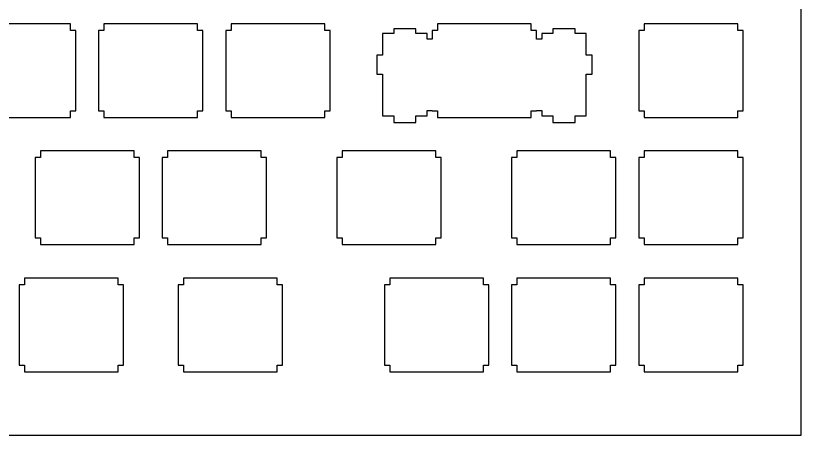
# Model space of a CAD drawing. Header units: inches. Extents: x -0.4 to 15.5, y 0 to 4.8.
# Drawn here: x 10.888 to 15.512, y 0 to 2.469 of the extents above; entities that cross this region are included whole.
import ezdxf

# ---------------------------------------------------------------- set-up
doc = ezdxf.new("R2010")
doc.units = ezdxf.units.IN
doc.header["$LTSCALE"] = 0.03937
doc.header["$MEASUREMENT"] = 0
doc.layers.add('LAYER1', color=7, linetype='CONTINUOUS')

msp = doc.modelspace()

# ---------------------------------------------------------------- linework, layer by layer
at = {"layer": 'LAYER1'}
for points in [[(0, 0), (15.51181, 0), (15.51181, 4.29134), (0, 4.29134), (0, 0)], [(11.21063, 1.90945), (11.24213, 1.90945), (11.24213, 2.38189), (11.21063, 2.38189), (11.21063, 2.42126), (10.65945, 2.42126), (10.65945, 2.38189), (10.62795, 2.38189), (10.62795, 1.90945), (10.65945, 1.90945), (10.65945, 1.87008), (11.21063, 1.87008), (11.21063, 1.90945)], [(11.95866, 1.90945), (11.99016, 1.90945), (11.99016, 2.38189), (11.95866, 2.38189), (11.95866, 2.42126), (11.40748, 2.42126), (11.40748, 2.38189), (11.37598, 2.38189), (11.37598, 1.90945), (11.40748, 1.90945), (11.40748, 1.87008), (11.95866, 1.87008), (11.95866, 1.90945)], [(12.70669, 1.90945), (12.73819, 1.90945), (12.73819, 2.38189), (12.70669, 2.38189), (12.70669, 2.42126), (12.15551, 2.42126), (12.15551, 2.38189), (12.12402, 2.38189), (12.12402, 1.90945), (12.15551, 1.90945), (12.15551, 1.87008), (12.70669, 1.87008), (12.70669, 1.90945)], [(13.24311, 1.87913), (13.30906, 1.87913), (13.30906, 1.91063), (13.33957, 1.91063), (13.33957, 1.90945), (13.37106, 1.90945), (13.37106, 1.87008), (13.92224, 1.87008), (13.92224, 1.90945), (13.95374, 1.90945), (13.95374, 1.91063), (13.98425, 1.91063), (13.98425, 1.87913), (14.0502, 1.87913), (14.0502, 1.84008), (14.18012, 1.84008), (14.18012, 1.87913), (14.24606, 1.87913), (14.24606, 2.12598), (14.28051, 2.12598), (14.28051, 2.23622), (14.24606, 2.23622), (14.24606, 2.36339), (14.18012, 2.36339), (14.18012, 2.39126), (14.0502, 2.39126), (14.0502, 2.36339), (13.98425, 2.36339), (13.98425, 2.33189), (13.95374, 2.33189), (13.95374, 2.38189), (13.92224, 2.38189), (13.92224, 2.42126), (13.37106, 2.42126), (13.37106, 2.38189), (13.33957, 2.38189), (13.33957, 2.33189), (13.30906, 2.33189), (13.30906, 2.36339), (13.24311, 2.36339), (13.24311, 2.39126), (13.11319, 2.39126), (13.11319, 2.36339), (13.04724, 2.36339), (13.04724, 2.23622), (13.0128, 2.23622), (13.0128, 2.12598), (13.04724, 2.12598), (13.04724, 1.87913), (13.11319, 1.87913), (13.11319, 1.84008), (13.24311, 1.84008), (13.24311, 1.87913)], [(15.1378, 1.90945), (15.16929, 1.90945), (15.16929, 2.38189), (15.1378, 2.38189), (15.1378, 2.42126), (14.58661, 2.42126), (14.58661, 2.38189), (14.55512, 2.38189), (14.55512, 1.90945), (14.58661, 1.90945), (14.58661, 1.87008), (15.1378, 1.87008), (15.1378, 1.90945)], [(11.58465, 1.16142), (11.61614, 1.16142), (11.61614, 1.63386), (11.58465, 1.63386), (11.58465, 1.67323), (11.03346, 1.67323), (11.03346, 1.63386), (11.00197, 1.63386), (11.00197, 1.16142), (11.03346, 1.16142), (11.03346, 1.12205), (11.58465, 1.12205), (11.58465, 1.16142)], [(12.33268, 1.16142), (12.36417, 1.16142), (12.36417, 1.63386), (12.33268, 1.63386), (12.33268, 1.67323), (11.7815, 1.67323), (11.7815, 1.63386), (11.75, 1.63386), (11.75, 1.16142), (11.7815, 1.16142), (11.7815, 1.12205), (12.33268, 1.12205), (12.33268, 1.16142)], [(13.36122, 1.16142), (13.39272, 1.16142), (13.39272, 1.63386), (13.36122, 1.63386), (13.36122, 1.67323), (12.81004, 1.67323), (12.81004, 1.63386), (12.77854, 1.63386), (12.77854, 1.16142), (12.81004, 1.16142), (12.81004, 1.12205), (13.36122, 1.12205), (13.36122, 1.16142)], [(14.38976, 1.16142), (14.42126, 1.16142), (14.42126, 1.63386), (14.38976, 1.63386), (14.38976, 1.67323), (13.83858, 1.67323), (13.83858, 1.63386), (13.80709, 1.63386), (13.80709, 1.16142), (13.83858, 1.16142), (13.83858, 1.12205), (14.38976, 1.12205), (14.38976, 1.16142)], [(15.1378, 1.16142), (15.16929, 1.16142), (15.16929, 1.63386), (15.1378, 1.63386), (15.1378, 1.67323), (14.58661, 1.67323), (14.58661, 1.63386), (14.55512, 1.63386), (14.55512, 1.16142), (14.58661, 1.16142), (14.58661, 1.12205), (15.1378, 1.12205), (15.1378, 1.16142)], [(11.49114, 0.41339), (11.52264, 0.41339), (11.52264, 0.88583), (11.49114, 0.88583), (11.49114, 0.9252), (10.93996, 0.9252), (10.93996, 0.88583), (10.90846, 0.88583), (10.90846, 0.41339), (10.93996, 0.41339), (10.93996, 0.37402), (11.49114, 0.37402), (11.49114, 0.41339)], [(12.42618, 0.41339), (12.45768, 0.41339), (12.45768, 0.88583), (12.42618, 0.88583), (12.42618, 0.9252), (11.875, 0.9252), (11.875, 0.88583), (11.8435, 0.88583), (11.8435, 0.41339), (11.875, 0.41339), (11.875, 0.37402), (12.42618, 0.37402), (12.42618, 0.41339)], [(13.64173, 0.41339), (13.67323, 0.41339), (13.67323, 0.88583), (13.64173, 0.88583), (13.64173, 0.9252), (13.09055, 0.9252), (13.09055, 0.88583), (13.05906, 0.88583), (13.05906, 0.41339), (13.09055, 0.41339), (13.09055, 0.37402), (13.64173, 0.37402), (13.64173, 0.41339)], [(14.38976, 0.41339), (14.42126, 0.41339), (14.42126, 0.88583), (14.38976, 0.88583), (14.38976, 0.9252), (13.83858, 0.9252), (13.83858, 0.88583), (13.80709, 0.88583), (13.80709, 0.41339), (13.83858, 0.41339), (13.83858, 0.37402), (14.38976, 0.37402), (14.38976, 0.41339)], [(15.1378, 0.41339), (15.16929, 0.41339), (15.16929, 0.88583), (15.1378, 0.88583), (15.1378, 0.9252), (14.58661, 0.9252), (14.58661, 0.88583), (14.55512, 0.88583), (14.55512, 0.41339), (14.58661, 0.41339), (14.58661, 0.37402), (15.1378, 0.37402), (15.1378, 0.41339)]]:
    msp.add_lwpolyline(points, close=True, dxfattribs=at)

doc.saveas('drawing.dxf')
